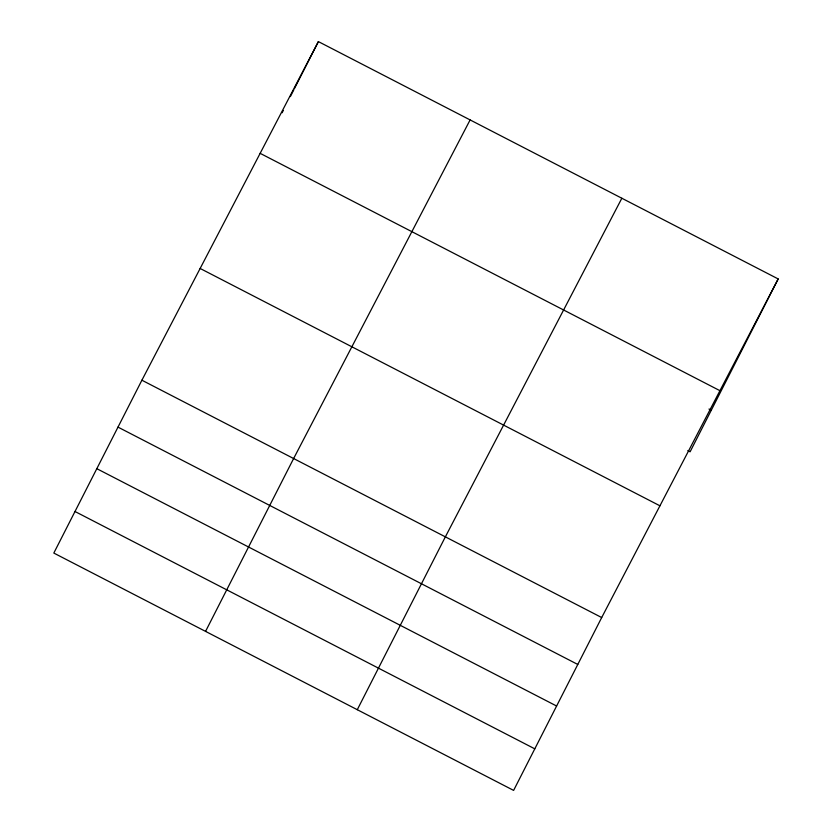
<?xml version="1.0" encoding="UTF-8"?>
<svg xmlns="http://www.w3.org/2000/svg" width="832" height="832" viewBox="0 0 832 832"><rect width="100%" height="100%" fill="white"/><g stroke="black" fill="none" stroke-linecap="round" stroke-linejoin="round"><path stroke-width="1.25" d="M141.898 380.214L53.82 553.062L513.614 790.4L601.692 617.552L778.18 278.938L318.386 41.6L141.898 380.214L601.692 617.552M282.131 112.757L283.306 110.448M290.368 96.595L293.894 89.669M294.486 88.514L318.386 41.6M205.556 631.384L293.623 458.536L470.111 119.922M357.282 709.706L445.359 536.858L621.847 198.245M778.18 278.938L690.102 451.786L687.804 450.601M260.146 153.338L719.93 390.686M708.978 409.042L711.277 410.228M200.138 268.466L659.932 505.804M117.998 427.118L577.782 664.456M96.814 468.676L556.608 706.025M75.005 511.503L534.789 748.842"/></g></svg>
